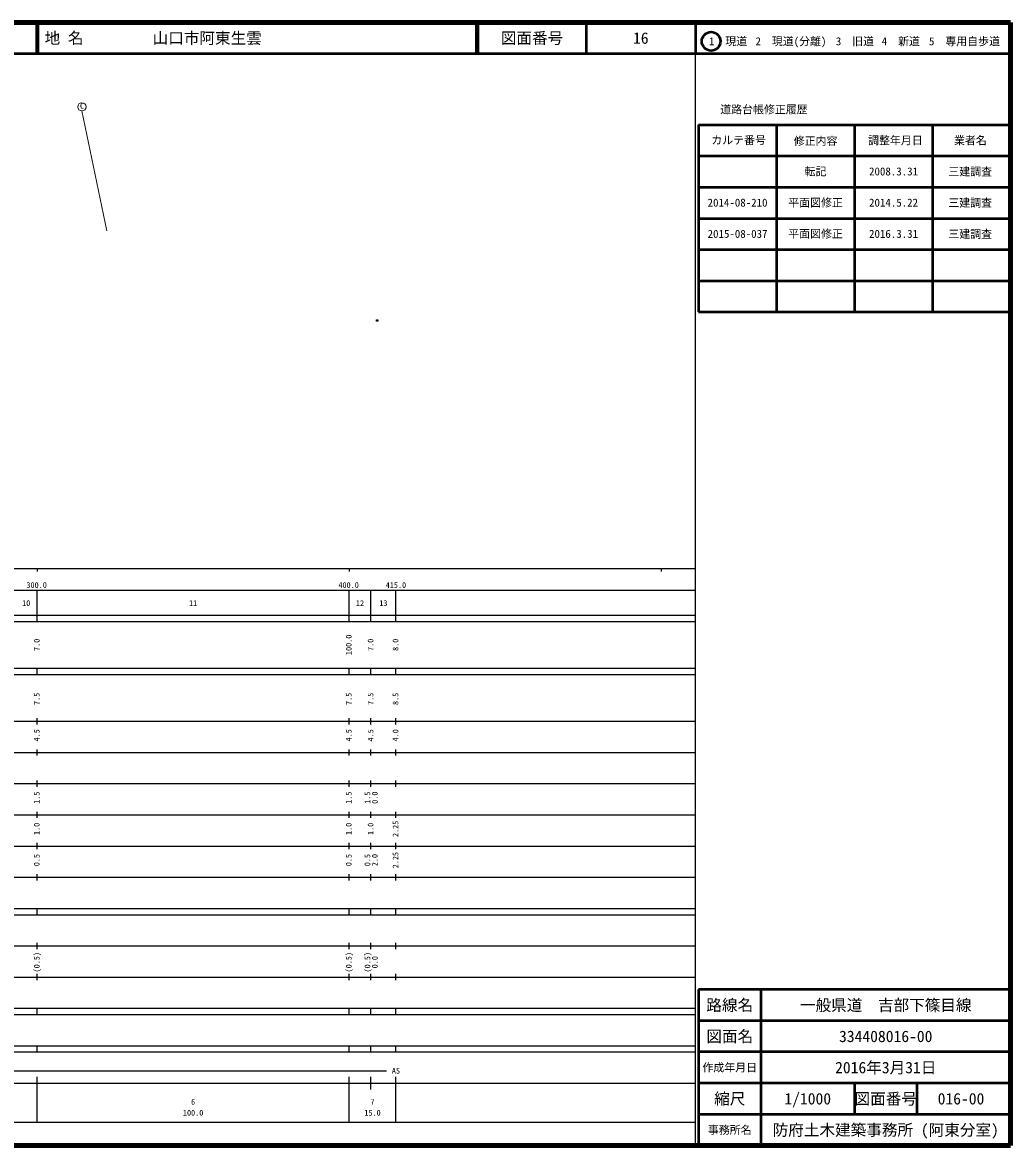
# Model space of a CAD drawing. Units: millimetres on the paper. Extents: x 40 to 680, y 20 to 380.
# Drawn here: x 363.3 to 680, y 20 to 380 of the extents above; entities that cross this region are included whole.
import ezdxf
from ezdxf.enums import TextEntityAlignment as Align

# ---------------------------------------------------------------- set-up
doc = ezdxf.new("R2010")
doc.units = ezdxf.units.MM
doc.header["$PDMODE"] = 32
doc.header["$PDSIZE"] = 0.5
doc.layers.add('M-OTRS', color=6, linetype='Continuous')
doc.layers.add('M-TTL-TXT', color=7, linetype='Continuous')
for name, color, linetype, lineweight in [('M-STR-STRC', 7, 'Continuous', 13), ('M-TTL', 2, 'Continuous', 140), ('M-TTL-BAND', 7, 'Continuous', 25), ('M-TTL-FRAM', 2, 'Continuous', 50), ('M-TTL-LINE', 7, 'Continuous', 50)]:
    doc.layers.add(name, color=color, linetype=linetype, lineweight=lineweight)
doc.styles.add('ＭＳ ゴシック', font='')
doc.styles.add('ＭＳ 明朝', font='')
doc.styles.get('ＭＳ ゴシック').set_extended_font_data('MS Gothic')
doc.styles.get('ＭＳ 明朝').set_extended_font_data('MS Mincho')

msp = doc.modelspace()

# ---------------------------------------------------------------- linework, layer by layer
at = {"layer": 'M-OTRS'}
msp.add_point((476.983, 284.457), dxfattribs=at)
at = {"layer": 'M-STR-STRC'}
msp.add_line((390.362, 313.214), (382.337, 351.64), dxfattribs=at)
msp.add_circle((382.348, 352.963), 1.323, dxfattribs=at)
at = {"layer": 'M-TTL'}
for p, q in [((680, 380), (40, 380)), ((680, 20), (680, 380)), ((40, 20), (680, 20))]:
    msp.add_line(p, q, dxfattribs=at)
at = {"layer": 'M-TTL-BAND'}
for p, q in [((579, 20), (579, 370)), ((40, 205), (579, 205)), ((368, 205), (368, 204)), ((468, 205), (468, 204)), ((568, 205), (568, 204)), ((68, 198), (579, 198)), ((368, 188), (368, 198)), ((468, 188), (468, 198)), ((475, 188), (475, 198)), ((483, 188), (483, 198)), ((40, 190), (579, 190)), ((40, 188), (579, 188)), ((40, 173), (579, 173)), ((368, 171), (368, 173)), ((468, 171), (468, 173)), ((475, 171), (475, 173)), ((483, 171), (483, 173)), ((40, 171), (579, 171)), ((40, 156), (579, 156)), ((368, 155), (368, 157)), ((468, 155), (468, 157)), ((475, 155), (475, 157)), ((483, 155), (483, 157)), ((46, 146), (579, 146)), ((368, 145), (368, 147)), ((468, 145), (468, 147)), ((475, 145), (475, 147)), ((483, 145), (483, 147)), ((368, 135), (368, 137)), ((468, 135), (468, 137)), ((475, 135), (475, 137)), ((483, 135), (483, 137)), ((52, 136), (579, 136)), ((46, 126), (579, 126)), ((368, 125), (368, 127)), ((468, 125), (468, 127)), ((475, 125), (475, 127)), ((483, 125), (483, 127)), ((52, 116), (579, 116)), ((368, 115), (368, 117)), ((468, 115), (468, 117)), ((475, 115), (475, 117)), ((483, 115), (483, 117)), ((46, 106), (579, 106)), ((368, 105), (368, 107)), ((468, 105), (468, 107)), ((475, 105), (475, 107)), ((483, 105), (483, 107)), ((40, 96), (579, 96)), ((40, 94), (579, 94)), ((368, 94), (368, 96)), ((468, 94), (468, 96)), ((475, 94), (475, 96)), ((483, 94), (483, 96)), ((49, 84), (579, 84)), ((368, 83), (368, 85)), ((468, 83), (468, 85)), ((475, 83), (475, 85)), ((483, 83), (483, 85)), ((40, 74), (579, 74)), ((368, 73), (368, 75)), ((468, 73), (468, 75)), ((475, 73), (475, 75)), ((483, 73), (483, 75)), ((40, 64), (579, 64)), ((40, 62), (579, 62)), ((368, 62), (368, 64)), ((468, 62), (468, 64)), ((475, 62), (475, 64)), ((483, 62), (483, 64)), ((40, 52), (579, 52)), ((368, 50), (368, 52)), ((468, 50), (468, 52)), ((475, 50), (475, 52)), ((483, 50), (483, 52)), ((40, 50), (579, 50)), ((71, 44), (480, 44)), ((40, 40), (579, 40)), ((368, 27.5), (368, 42)), ((468, 27.5), (468, 42)), ((475, 38), (475, 42)), ((483, 27.5), (483, 42)), ((68, 27.5), (579, 27.5))]:
    msp.add_line(p, q, dxfattribs=at)
at = {"layer": 'M-TTL-FRAM'}
for p, q in [((580, 347.197), (580, 287.197)), ((580, 347.197), (680, 347.197)), ((580, 287.197), (680, 287.197)), ((680, 70), (580, 70)), ((580, 70), (580, 20))]:
    msp.add_line(p, q, dxfattribs=at)
at = {"layer": 'M-TTL-LINE'}
for p, q in [((367.75, 380), (367.75, 370)), ((368.25, 380), (368.25, 370)), ((508.747, 380), (508.747, 370)), ((509.247, 380), (509.247, 370)), ((543.997, 380), (543.997, 370)), ((579, 380), (579, 370)), ((40, 370), (680, 370)), ((605, 347.197), (605, 287.197)), ((630, 347.197), (630, 287.197)), ((655, 347.197), (655, 287.197)), ((580, 337.197), (680, 337.197)), ((580, 327.197), (680, 327.197)), ((580, 317.197), (680, 317.197)), ((580, 307.197), (680, 307.197)), ((580, 297.197), (680, 297.197)), ((600, 70), (600, 20)), ((680, 60), (580, 60)), ((680, 50), (580, 50)), ((680, 40), (580, 40)), ((630, 40), (630, 30)), ((650, 40), (650, 30)), ((680, 30), (580, 30))]:
    msp.add_line(p, q, dxfattribs=at)
msp.add_circle((584.031, 373.958), 3, dxfattribs=at)

# ---------------------------------------------------------------- texts
at = {"layer": 'M-STR-STRC', "style": 'ＭＳ 明朝'}
msp.add_text('C', height=1.833, dxfattribs=at).set_placement((381.733, 351.792), align=Align.BOTTOM_LEFT)
at = {"layer": 'M-TTL-BAND', "style": 'ＭＳ ゴシック'}
for s, p in [('300.0', (367.844, 198.195)), ('400.0', (467.844, 198.195)), ('415.0', (483, 198.195)), ('10', (364.5, 192.405)), ('11', (418, 192.405)), ('12', (471.5, 192.405)), ('13', (479, 192.405)), ('AS', (483, 42.5)), ('6', (418, 32.523)), ('7', (475.5, 32.523)), ('100.0', (418, 29.033)), ('15.0', (475.5, 29.033))]:
    msp.add_text(s, height=1.833, dxfattribs=at).set_placement(p, align=Align.BOTTOM_CENTER)
for s, p in [('7.0', (369.332, 180.5)), ('100.0', (469.332, 180.5)), ('7.0', (476.332, 180.5)), ('8.0', (484.332, 180.5)), ('7.5', (369.332, 163.174)), ('7.5', (469.332, 163.174)), ('7.5', (476.332, 163.174)), ('8.5', (484.332, 163.174)), ('4.5', (369.332, 151.5)), ('4.5', (469.332, 151.5)), ('4.5', (476.332, 151.5)), ('4.0', (484.332, 151.5)), ('1.5', (369.332, 131.5)), ('1.5', (469.332, 131.5)), ('1.5', (475.332, 131.5)), ('0.0', (477.702, 131.5)), ('1.0', (369.332, 121.5)), ('1.0', (469.332, 121.5)), ('1.0', (476.332, 121.5)), ('2.25', (484.332, 121.5)), ('0.5', (369.332, 111.5)), ('0.5', (469.332, 111.5)), ('0.5', (475.332, 111.5)), ('2.0', (477.702, 111.5)), ('2.25', (484.332, 111.5)), ('(0.5)', (369.332, 78.764)), ('(0.5)', (469.332, 78.764)), ('(0.5)', (475.332, 78.764)), ('0.0', (477.702, 78.764))]:
    msp.add_text(s, height=1.833, rotation=90, dxfattribs=at).set_placement(p, align=Align.BOTTOM_CENTER)
at = {"layer": 'M-TTL-TXT', "style": 'ＭＳ ゴシック'}
for s, p in [('地 名', (370.38, 375)), ('山口市阿東生雲', (405.024, 375))]:
    msp.add_text(s, height=3.666, dxfattribs=at).set_placement(p, align=Align.MIDDLE_LEFT)
for s, height, p in [('図面番号', 3.666, (526.622, 375)), ('16', 3.666, (561.497, 375)), ('1\u3000現道', 2.566, (589.448, 373.958)), ('2\u3000現道(分離)', 2.566, (609.619, 373.958)), ('3\u3000旧道', 2.566, (630.121, 373.958)), ('4\u3000新道', 2.566, (644.824, 373.958)), ('5\u3000専用自歩道', 2.566, (665.228, 373.958)), ('道路台帳修正履歴', 2.566, (600.968, 352.113)), ('カルテ番号', 2.566, (592.839, 342.277)), ('修正内容', 2.566, (617.509, 342.023)), ('調整年月日', 2.566, (643.089, 342.197)), ('業者名', 2.566, (667.134, 342.197)), ('転記', 2.566, (617.5, 332.245)), ('2008.3.31', 2.566, (642.5, 332.245)), ('三建調査', 2.566, (667.077, 332.189)), ('2014-08-210', 2.566, (592.5, 322.245)), ('平面図修正', 2.566, (617.5, 322.245)), ('2014.5.22', 2.566, (642.5, 322.245)), ('三建調査', 2.566, (667.077, 322.189)), ('2015-08-037', 2.566, (592.5, 312.245)), ('平面図修正', 2.566, (617.5, 312.245)), ('2016.3.31', 2.566, (642.5, 312.245)), ('三建調査', 2.566, (667.077, 312.189)), ('路線名', 3.666, (590, 65)), ('路線名', 3.666, (590, 65)), ('一般県道\u3000吉部下篠目線', 3.666, (640, 65)), ('図面名', 3.666, (590, 55)), ('図面名', 3.666, (590, 55)), ('334408016-00', 3.666, (640, 55)), ('2016年3月31日', 3.666, (640, 45)), ('作成年月日', 2.566, (590, 45)), ('作成年月日', 2.566, (590, 45)), ('縮尺', 3.666, (590, 35)), ('縮尺', 3.666, (590, 35)), ('1/1000', 3.666, (615, 35)), ('図面番号', 3.666, (640, 35)), ('図面番号', 3.666, (640, 35)), ('016-00', 3.666, (664.125, 35)), ('事務所名', 2.566, (590, 25)), ('事務所名', 2.566, (590, 25)), ('防府土木建築事務所 (阿東分室)', 3.666, (640, 25))]:
    msp.add_text(s, height=height, dxfattribs=at).set_placement(p, align=Align.MIDDLE_CENTER)

doc.saveas('drawing.dxf')
